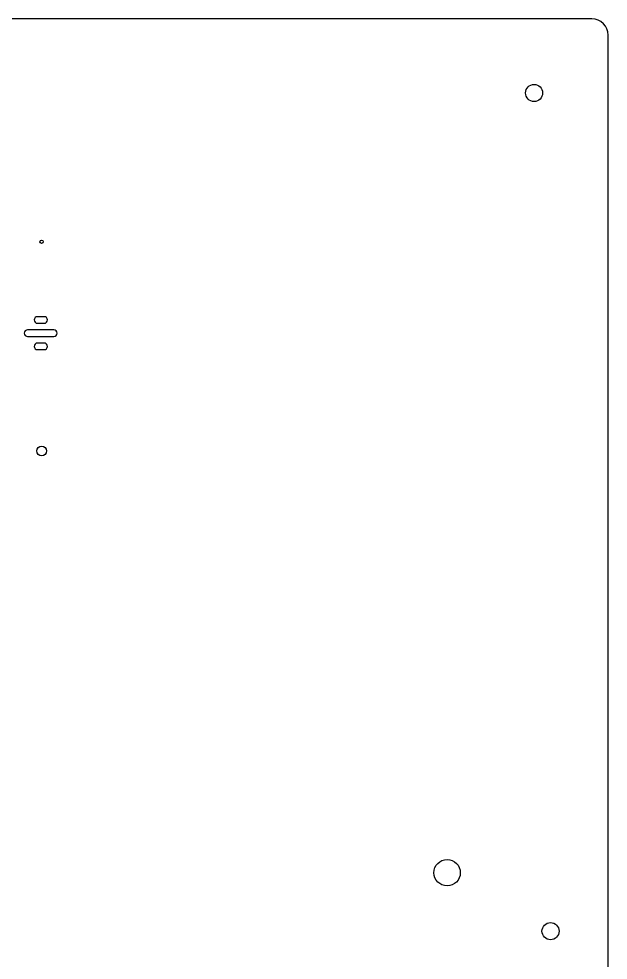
# Model space of a CAD drawing. Header units: millimetres. Extents: x -190 to 189, y -324 to 305.
# Drawn here: x 10.5 to 189.5, y 19.7 to 305.4 of the extents above; entities that cross this region are included whole.
import ezdxf

# ---------------------------------------------------------------- set-up
doc = ezdxf.new("R2010")
doc.units = ezdxf.units.MM
doc.layers.get('0').update_dxf_attribs({"linetype": 'CONTINUOUS'})

msp = doc.modelspace()

# ---------------------------------------------------------------- linework, layer by layer
for p, q in [((184.49, 305.4), (-184.5, 305.4)), ((189.49, -319.4), (189.49, 300.4))]:
    msp.add_line(p, q)
for points in [[(16.15, 213), (18.15, 213, 1), (18.15, 215), (16.15, 215, 1)], [(13.15, 209), (21.15, 209, 0.414214), (22.15, 210, 0.414214), (21.15, 211), (13.15, 211, 0.414214), (12.15, 210, 0.414214)], [(16.15, 205), (18.15, 205, 1), (18.15, 207), (16.15, 207, 1)]]:
    msp.add_lwpolyline(points, format="xyb", close=True)
for centre, radius in [((166.99, 282.9), 2.6), ((17.4, 237.75), 0.5), ((17.4, 174.25), 1.5), ((140.57, 46.25), 4), ((171.99, 28.5), 2.6)]:
    msp.add_circle(centre, radius)
msp.add_arc((184.49, 300.4), 5, 0, 90)

doc.saveas('drawing.dxf')
